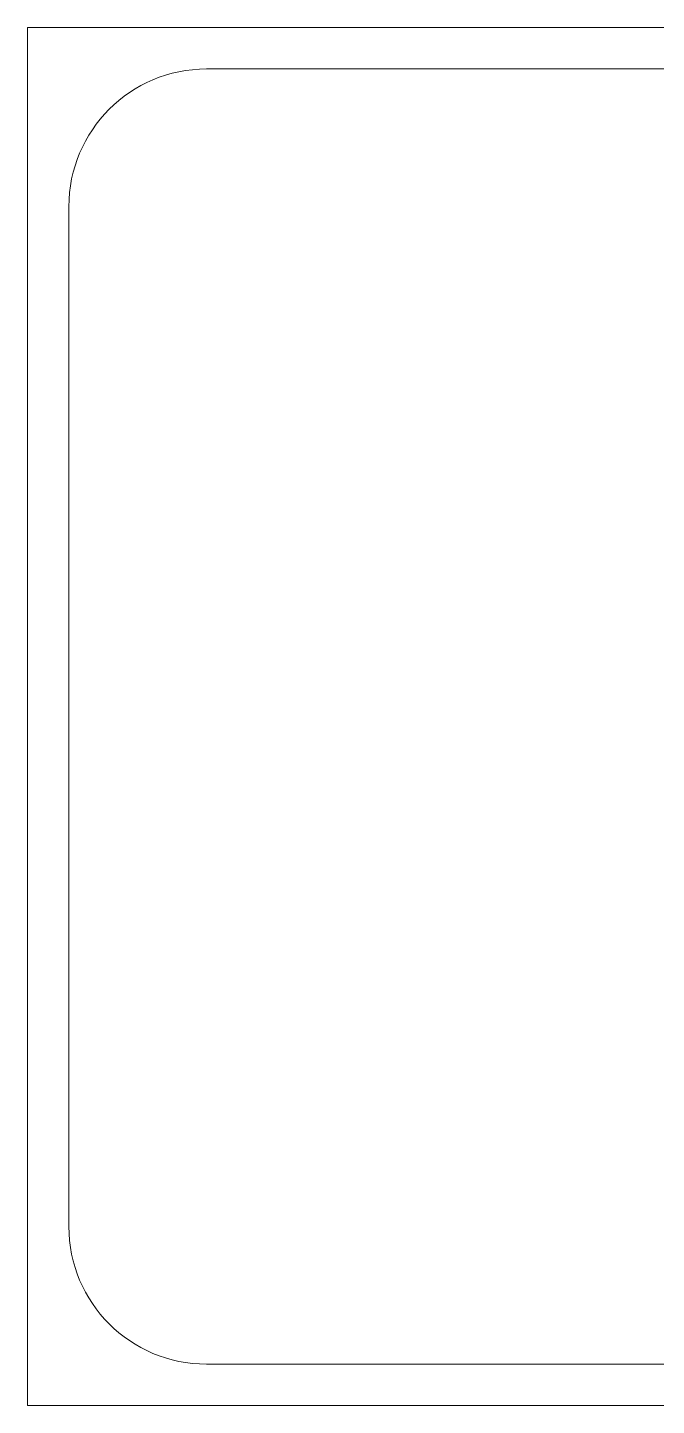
# Model space of a CAD drawing. Header units: millimetres. Extents: x 53645 to 137188, y 78097 to 135533.
# Drawn here: x 120825 to 121282, y 123787 to 124787 of the extents above; entities that cross this region are included whole.
import ezdxf

# ---------------------------------------------------------------- set-up
doc = ezdxf.new("R2010")
doc.units = ezdxf.units.MM
doc.layers.add('furniture', color=36, linetype='Continuous', lineweight=0)

# ---------------------------------------------------------------- blocks, each defined once
blk = doc.blocks.new('bed')
at = {"color": 0, "ltscale": 20}
for p, q in [((25893.6, 70641.3), (25893.6, 69641.3)), ((27893.6, 70641.3), (25893.6, 70641.3)), ((27863.6, 70611.3), (26023.6, 70611.3)), ((25923.6, 70511.3), (25923.6, 69771.3)), ((26023.6, 69671.3), (27863.6, 69671.3)), ((25893.6, 69641.3), (27893.6, 69641.3))]:
    blk.add_line(p, q, dxfattribs=at)
for centre, start, end in [((26023.6, 70511.3), 90, 180), ((26023.6, 69771.3), 180, 270)]:
    blk.add_arc(centre, 100, start, end, dxfattribs=at)

msp = doc.modelspace()

# ---------------------------------------------------------------- block references
at = {"layer": 'furniture'}
msp.add_blockref('bed', (94931.8, 54145.3), dxfattribs=at)

doc.saveas('drawing.dxf')
